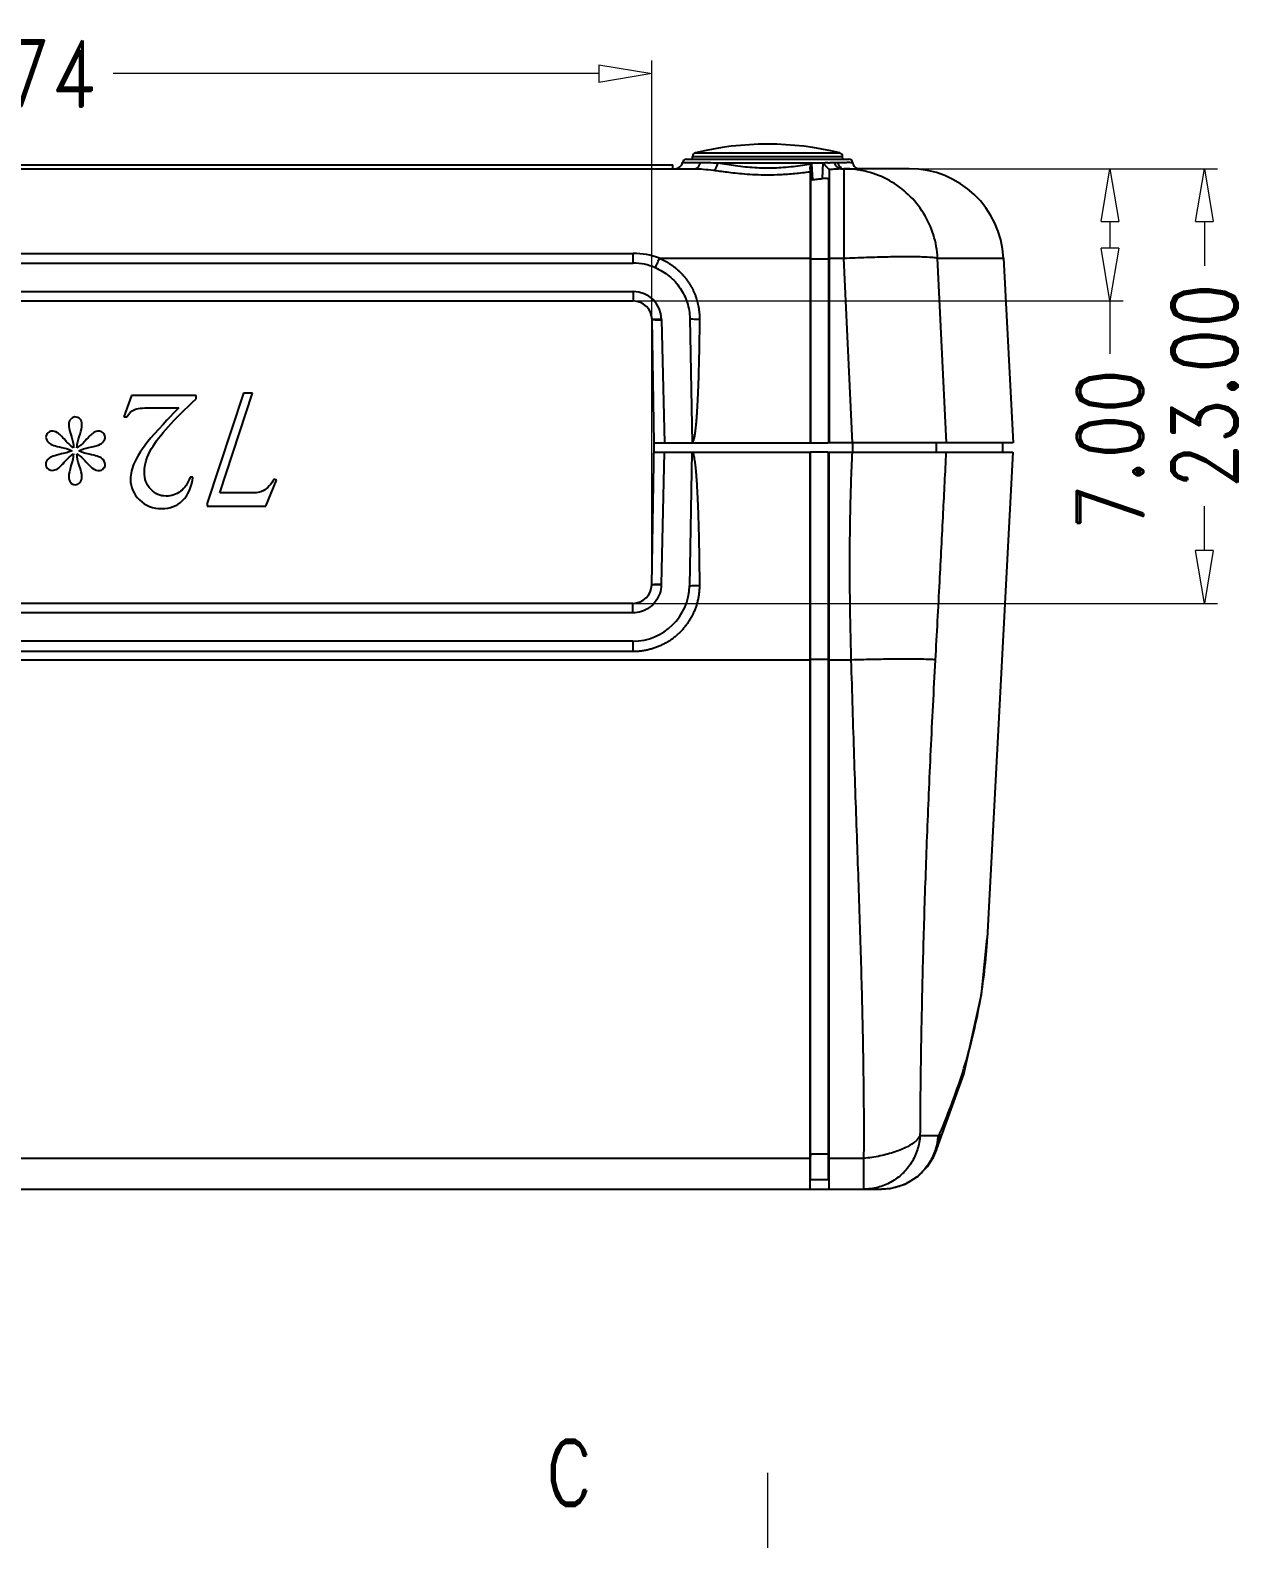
# Model space of a CAD drawing. Header units: millimetres. Extents: x 3559 to 4719, y 1270 to 1649.
# Drawn here: x 3622.7 to 3687.2, y 1567.8 to 1647.7 of the extents above; entities that cross this region are included whole.
import ezdxf
from ezdxf.enums import TextEntityAlignment as Align

# ---------------------------------------------------------------- set-up
doc = ezdxf.new("R2010")
doc.units = ezdxf.units.MM
doc.linetypes.add('DIVIDE', pattern=[31.75, 12.7, -6.35, 0, -6.35, 0, -6.35])
doc.layers.get('0').update_dxf_attribs({"linetype": 'CONTINUOUS'})
doc.layers.get('Defpoints').update_dxf_attribs({"linetype": 'CONTINUOUS'})
for name, color, linetype in [('02___PRT_ALL_AXES', 7, 'CONTINUOUS'), ('03___PRT_ALL_CURVES', 7, 'CONTINUOUS'), ('06___PRT_ALL_SURFS', 7, 'CONTINUOUS')]:
    doc.layers.add(name, color=color, linetype=linetype)
doc.layers.add('dim', color=3, linetype='CONTINUOUS', lineweight=9)
doc.layers.add('hatch', color=56, linetype='CONTINUOUS', lineweight=9)
doc.styles.add('longtou', font='romand.shx', dxfattribs={"width": 0.8, "bigfont": 'fangsong.shx'})
doc.dimstyles.new('YanXiu', dxfattribs={"dimtxt": 2.5, "dimasz": 2.2, "dimexe": 1, "dimexo": 0, "dimgap": 0.66, "dimtad": 0, "dimzin": 0, "dimdsep": 46, "dimtxsty": 'longtou', "dimblk": 'CLOSEDBLANK', "dimcen": 0, "dimclrd": 3, "dimclre": 3, "dimclrt": 7, "dimadec": 0, "dimazin": 0, "dimtfac": 1, "dimtdec": 4, "dimtofl": 0, "dimtmove": 0, "dimatfit": 3, "dimldrblk": 'CLOSEDBLANK', "dimfxl": 0, "dimtolj": 1, "dimtzin": 0, "dimlwd": 0, "dimlwe": 0, "dimarcsym": 0})

# ---------------------------------------------------------------- blocks, each defined once
blk = doc.blocks.new('_ClosedBlank')
at = {"color": 0, "linetype": 'ByBlock', "lineweight": -2}
for p, q in [((-1, 0.167), (0, 0)), ((-1, 0.167), (-1, -0.167)), ((0, 0), (-1, -0.167))]:
    blk.add_line(p, q, dxfattribs=at)
blk = doc.blocks.new('*D20')
at = {"layer": 'Defpoints', "color": 0}
for p in [(3669.26, 1640.348), (3654.65, 1633.348), (3679.884, 1633.348)]:
    blk.add_point(p, dxfattribs=at)
at = {"layer": 'dim', "color": 3, "lineweight": 5}
for p, q in [((3669.26, 1640.348), (3680.584, 1640.348)), ((3679.884, 1637.548), (3679.884, 1636.148)), ((3654.65, 1633.348), (3680.584, 1633.348)), ((3679.884, 1633.348), (3679.884, 1630.548))]:
    blk.add_line(p, q, dxfattribs=at)
at = {"layer": 'dim', "color": 3, "lineweight": 5, "xscale": 2.8, "yscale": 2.8, "zscale": 2.8}
for p, rotation in [((3679.884, 1640.348), 90), ((3679.884, 1633.348), 270)]:
    blk.add_blockref('_ClosedBlank', p, dxfattribs=dict(at, rotation=rotation))
at = {"layer": 'dim', "color": 7, "insert": (3679.884, 1625.515), "char_height": 3.5, "attachment_point": 5, "rotation": 90, "style": 'longtou'}
blk.add_mtext('7.00', dxfattribs=at)
blk = doc.blocks.new('*D21')
at = {"layer": 'Defpoints', "color": 0}
for p in [(3669.26, 1640.348), (3654.633, 1617.348), (3684.884, 1617.348)]:
    blk.add_point(p, dxfattribs=at)
at = {"layer": 'dim', "color": 3, "lineweight": 5}
for p, q in [((3669.26, 1640.348), (3685.584, 1640.348)), ((3684.884, 1637.548), (3684.884, 1635.215)), ((3684.884, 1620.148), (3684.884, 1622.482)), ((3654.633, 1617.348), (3685.584, 1617.348))]:
    blk.add_line(p, q, dxfattribs=at)
at = {"layer": 'dim', "color": 3, "lineweight": 5, "xscale": 2.8, "yscale": 2.8, "zscale": 2.8}
for p, rotation in [((3684.884, 1640.348), 90), ((3684.884, 1617.348), 270)]:
    blk.add_blockref('_ClosedBlank', p, dxfattribs=dict(at, rotation=rotation))
at = {"layer": 'dim', "color": 7, "insert": (3684.884, 1628.848), "char_height": 3.5, "attachment_point": 5, "rotation": 90, "style": 'longtou'}
blk.add_mtext('23.00', dxfattribs=at)
blk = doc.blocks.new('*D22')
at = {"layer": 'Defpoints', "color": 0}
for p in [(3585.896, 1645.381), (3585.896, 1618.336), (3655.633, 1618.336)]:
    blk.add_point(p, dxfattribs=at)
at = {"layer": 'dim', "color": 3, "lineweight": 5}
for p, q in [((3585.896, 1618.336), (3585.896, 1646.081)), ((3588.696, 1645.381), (3614.398, 1645.381)), ((3652.833, 1645.381), (3627.131, 1645.381)), ((3655.633, 1618.336), (3655.633, 1646.081))]:
    blk.add_line(p, q, dxfattribs=at)
at = {"layer": 'dim', "color": 3, "lineweight": 5, "xscale": 2.8, "yscale": 2.8, "zscale": 2.8, "rotation": 180}
blk.add_blockref('_ClosedBlank', (3585.896, 1645.381), dxfattribs=at)
at = {"layer": 'dim', "color": 3, "lineweight": 5, "xscale": 2.8, "yscale": 2.8, "zscale": 2.8}
blk.add_blockref('_ClosedBlank', (3655.633, 1645.381), dxfattribs=at)
at = {"layer": 'dim', "color": 7, "insert": (3620.764, 1645.381), "char_height": 3.5, "attachment_point": 5, "style": 'longtou'}
blk.add_mtext('69.74', dxfattribs=at)

msp = doc.modelspace()

# ---------------------------------------------------------------- linework, layer by layer
at = {"color": 7, "linetype": 'Continuous'}
for p, q in [((3584.777, 1640.548), (3656.752, 1640.548)), ((3656.756, 1640.346), (3656.752, 1640.548)), ((3657.264, 1640.682), (3658.205, 1640.682)), ((3657.461, 1640.848), (3666.068, 1640.848)), ((3657.791, 1640.848), (3657.793, 1640.995)), ((3657.793, 1640.995), (3665.736, 1640.995)), ((3657.945, 1641.186), (3665.583, 1641.186)), ((3659.127, 1640.652), (3664.701, 1640.652)), ((3664.092, 1640.606), (3664.134, 1639.767)), ((3664.661, 1639.824), (3664.701, 1640.652)), ((3665.324, 1640.682), (3665.491, 1640.682)), ((3665.738, 1640.848), (3665.736, 1640.995)), ((3583.636, 1640.348), (3657.893, 1640.348)), ((3664.01, 1640.324), (3664.041, 1639.731)), ((3664.014, 1640.187), (3664.014, 1625.848)), ((3664.041, 1639.731), (3664.041, 1625.848)), ((3664.988, 1639.805), (3664.988, 1625.848)), ((3665.014, 1640.309), (3665.014, 1640.314)), ((3665.014, 1640.309), (3665.014, 1625.848)), ((3665.636, 1640.348), (3665.818, 1640.348)), ((3665.793, 1640.348), (3665.793, 1635.61)), ((3666.522, 1640.344), (3666.448, 1640.381)), ((3669.26, 1640.348), (3666.513, 1640.348)), ((3586.878, 1635.868), (3654.65, 1635.868)), ((3654.65, 1635.348), (3654.65, 1635.868)), ((3586.878, 1635.348), (3654.65, 1635.348)), ((3656.044, 1635.61), (3664.014, 1635.61)), ((3664.014, 1635.61), (3664.041, 1635.584)), ((3664.988, 1635.584), (3665.014, 1635.61)), ((3665.014, 1635.61), (3665.793, 1635.61)), ((3666.256, 1625.848), (3665.793, 1635.61)), ((3671.225, 1625.848), (3670.762, 1635.61)), ((3670.762, 1635.61), (3674.253, 1635.61)), ((3674.253, 1635.61), (3674.764, 1625.848)), ((3586.878, 1633.85), (3654.65, 1633.85)), ((3586.878, 1633.348), (3654.65, 1633.348)), ((3654.65, 1633.85), (3654.65, 1633.348)), ((3656.15, 1632.376), (3655.65, 1632.361)), ((3655.764, 1625.848), (3655.65, 1632.366)), ((3656.15, 1632.376), (3656.151, 1632.349)), ((3656.151, 1632.349), (3656.304, 1625.848)), ((3657.65, 1632.416), (3657.764, 1625.848)), ((3655.633, 1618.331), (3655.764, 1625.848)), ((3655.755, 1625.348), (3664.014, 1625.348)), ((3655.764, 1625.848), (3664.014, 1625.848)), ((3656.295, 1625.348), (3656.133, 1618.351)), ((3657.756, 1625.348), (3657.632, 1618.28)), ((3664.014, 1586.348), (3664.014, 1625.348)), ((3664.041, 1625.848), (3664.988, 1625.848)), ((3664.041, 1614.375), (3664.041, 1625.348)), ((3664.988, 1625.348), (3664.041, 1625.348)), ((3664.988, 1614.375), (3664.988, 1625.348)), ((3674.764, 1625.848), (3665.014, 1625.848)), ((3665.014, 1586.348), (3665.014, 1625.348)), ((3665.014, 1625.348), (3674.738, 1625.348)), ((3666.255, 1625.848), (3666.255, 1625.348)), ((3670.678, 1625.848), (3670.687, 1625.348)), ((3674.738, 1625.348), (3673.39, 1599.622)), ((3674.22, 1625.348), (3674.214, 1625.848)), ((3656.133, 1618.32), (3655.633, 1618.336)), ((3656.133, 1618.351), (3656.133, 1618.32)), ((3654.633, 1617.348), (3586.896, 1617.348)), ((3654.633, 1616.847), (3586.896, 1616.847)), ((3654.633, 1616.847), (3654.633, 1617.348)), ((3654.633, 1615.348), (3586.896, 1615.348)), ((3654.633, 1615.348), (3654.633, 1614.795)), ((3664.014, 1614.348), (3577.514, 1614.348)), ((3654.633, 1614.795), (3586.896, 1614.795)), ((3664.041, 1614.375), (3664.014, 1614.348)), ((3665.014, 1614.348), (3664.988, 1614.375)), ((3666.177, 1614.348), (3665.014, 1614.348)), ((3669.829, 1589.191), (3670.779, 1589.191)), ((3664.014, 1587.981), (3577.514, 1587.981)), ((3664.041, 1588.209), (3664.014, 1587.981)), ((3665.014, 1587.981), (3664.988, 1588.209)), ((3666.846, 1587.981), (3665.014, 1587.981)), ((3666.846, 1587.981), (3666.846, 1586.348)), ((3670.652, 1588.287), (3670.652, 1588.286)), ((3573.728, 1586.348), (3667.8, 1586.348))]:
    msp.add_line(p, q, dxfattribs=at)
for points in [[(3666.355, 1640.464), (3666.286, 1640.586), (3666.267, 1640.671)], [(3666.567, 1640.331), (3666.568, 1640.331), (3666.558, 1640.333), (3666.52, 1640.345), (3666.443, 1640.384), (3666.355, 1640.464)], [(3666.448, 1640.381), (3666.358, 1640.46), (3666.357, 1640.462)], [(3670.652, 1588.286), (3672.154, 1592.434), (3673.089, 1596.656), (3673.39, 1599.63)], [(3667.8, 1586.348), (3668.249, 1586.383), (3669.044, 1586.618), (3669.729, 1587.043), (3670.225, 1587.556), (3670.536, 1588.043), (3670.652, 1588.287)]]:
    msp.add_lwpolyline(points, dxfattribs=at)
for centre, radius, start, end in [((3661.764, 1625.657), 15.991, 76.18294, 103.81706), ((3656.869, 1640.748), 0.4, 270, 350.40593), ((3657.461, 1640.648), 0.2, 90, 170.40593), ((3657.993, 1640.991), 0.2, 103.81706, 179), ((3665.536, 1640.991), 0.2, 1, 76.18294), ((3666.068, 1640.648), 0.2, 6.58714, 90), ((3665.639, 1636.431), 3.918, 90.03648, 91.89131), ((3665.793, 1635.448), 4.901, 89.71606, 89.99997), ((3665.791, 1635.384), 4.964, 80.41941, 89.70004), ((3669.26, 1635.348), 5, 3, 90), ((3654.652, 1631.975), 3.892, 69.04507, 90.02504), ((3654.65, 1632.348), 3, 67.03045, 90), ((3654.65, 1632.35), 1.5, 1.00349, 89.99756), ((3654.65, 1632.348), 1, 1, 90), ((3654.633, 1618.348), 1, 270, 359), ((3654.633, 1618.348), 3, 270.00078, 358.6967), ((3668.011, 1589.428), 2.877, 336.64008, 357.85193)]:
    msp.add_arc(centre, radius, start, end, dxfattribs=at)
for points, start_tangent, end_tangent in [([(3657.893, 1640.348), (3658.035, 1640.391), (3658.147, 1640.511), (3658.205, 1640.682)], (1, 0), (0.132552, 0.991176)), ([(3658.205, 1640.682), (3658.635, 1640.673), (3659.127, 1640.652)], (1, -0.000179), (0.998823, -0.048511)), ([(3658.893, 1640.266), (3659, 1640.334), (3659.084, 1640.473), (3659.127, 1640.652)], (0.971085, 0.238735), (0.097553, 0.99523)), ([(3659.127, 1640.652), (3660.07, 1640.514), (3661.082, 1640.413), (3662.099, 1640.397), (3663.115, 1640.472), (3664.092, 1640.606)], (0.989558, -0.144134), (0.988807, 0.149199)), ([(3664.01, 1640.324), (3664.018, 1640.405), (3664.046, 1640.5), (3664.092, 1640.606)], (-0.041321, 0.999146), (0.443086, 0.896479)), ([(3664.688, 1640.655), (3664.819, 1640.67), (3664.928, 1640.674), (3665.018, 1640.659)], (0.998755, -0.049891), (0.996899, -0.078697)), ([(3664.702, 1640.66), (3664.728, 1640.636), (3664.755, 1640.598), (3664.771, 1640.576), (3664.788, 1640.553), (3664.808, 1640.528), (3664.83, 1640.501), (3664.855, 1640.473), (3664.882, 1640.443), (3664.913, 1640.412), (3664.947, 1640.38), (3664.98, 1640.351), (3665.014, 1640.314)], (0.948885, -0.315621), (-0.015292, -0.999883)), ([(3665.018, 1640.659), (3665.138, 1640.68), (3665.236, 1640.681), (3665.324, 1640.682)], (0.999644, 0.026665), (1, -0.000001)), ([(3665.493, 1640.391), (3665.381, 1640.511), (3665.324, 1640.682)], (-0.846113, 0.533003), (-0.132514, 0.991181)), ([(3665.491, 1640.682), (3665.917, 1640.677)], (1, -0.000018), (0.993967, 0.109683)), ([(3665.551, 1640.511), (3665.491, 1640.682)], (-0.520281, 0.853995), (-0.138615, 0.990346)), ([(3665.917, 1640.677), (3666.179, 1640.672), (3666.267, 1640.671)], (0.993967, 0.109683), (-0.084469, 0.996426)), ([(3657.893, 1640.348), (3658.358, 1640.325), (3658.893, 1640.266)], (1, -0.000874), (0.992372, -0.123276)), ([(3658.893, 1640.266), (3659.225, 1640.223), (3659.605, 1640.175), (3660.041, 1640.124), (3660.537, 1640.077), (3661.102, 1640.04), (3661.736, 1640.024), (3662.439, 1640.041), (3663.205, 1640.096), (3664.014, 1640.187)], (0.992417, -0.122914), (0.992234, 0.124388)), ([(3664.01, 1640.324), (3664.013, 1640.24), (3664.014, 1640.187)], (0.041321, -0.999146), (0.000008, -1)), ([(3664.134, 1639.767), (3664.066, 1639.753), (3664.041, 1639.731)], (-0.99296, -0.11845), (0.000001, -1)), ([(3664.134, 1639.767), (3664.406, 1639.798), (3664.661, 1639.824)], (0.99296, 0.11845), (0.996123, 0.087973)), ([(3664.988, 1639.805), (3664.957, 1639.819), (3664.874, 1639.827), (3664.764, 1639.828), (3664.661, 1639.824)], (0, 1), (-0.996123, -0.087973)), ([(3665.014, 1640.309), (3665.201, 1640.327), (3665.365, 1640.339), (3665.509, 1640.346)], (0.994563, 0.104134), (0.999476, 0.032365)), ([(3665.636, 1640.348), (3665.493, 1640.391)], (-1, 0), (-0.846113, 0.533003)), ([(3665.668, 1640.391), (3665.551, 1640.511)], (-0.856209, 0.51663), (-0.520281, 0.853995)), ([(3665.818, 1640.348), (3666.253, 1640.336)], (1, -0.000108), (0.999322, 0.036812)), ([(3666.253, 1640.336), (3666.526, 1640.32), (3666.621, 1640.32)], (0.999322, 0.036812), (0.542676, 0.839942)), ([(3666.621, 1640.32), (3666.584, 1640.329), (3666.567, 1640.329)], (0.513033, 0.858369), (-0.999903, 0.013901)), ([(3670.762, 1635.61), (3670.54, 1636.846), (3670.016, 1637.993), (3669.221, 1638.972), (3668.208, 1639.72), (3667.04, 1640.189), (3666.617, 1640.279)], (-0.052084, 0.998643), (-0.986073, 0.166312)), ([(3655.821, 1635.111), (3655.871, 1635.215), (3655.95, 1635.392), (3656.044, 1635.61)], (0.456369, 0.88979), (0.393707, 0.919236)), ([(3655.821, 1635.111), (3656.555, 1634.666), (3657.133, 1634.033), (3657.508, 1633.262), (3657.65, 1632.416)], (0.920712, -0.390242), (0.017461, -0.999848)), ([(3656.044, 1635.61), (3656.187, 1635.545), (3656.326, 1635.474), (3656.462, 1635.397), (3656.595, 1635.313), (3656.723, 1635.224), (3656.848, 1635.129), (3656.968, 1635.029), (3657.084, 1634.924), (3657.194, 1634.813), (3657.3, 1634.698), (3657.4, 1634.578), (3657.495, 1634.454), (3657.585, 1634.325), (3657.668, 1634.193), (3657.745, 1634.058), (3657.816, 1633.918), (3657.881, 1633.776), (3657.939, 1633.631), (3657.991, 1633.484), (3658.036, 1633.335), (3658.074, 1633.183), (3658.106, 1633.03), (3658.13, 1632.876), (3658.147, 1632.722), (3658.158, 1632.566), (3658.161, 1632.408)], (0.918871, -0.394558), (-0.005456, -0.999985)), ([(3665.793, 1635.61), (3667.004, 1635.66), (3668.144, 1635.691), (3669.142, 1635.701), (3669.941, 1635.691), (3670.492, 1635.66), (3670.762, 1635.61)], (0.99888, 0.047312), (0.904713, -0.426022)), ([(3655.65, 1632.361), (3655.901, 1632.356), (3656.151, 1632.349)], (0.999997, 0.002278), (0.998745, -0.050093)), ([(3657.65, 1632.401), (3657.784, 1632.395), (3657.961, 1632.393), (3658.161, 1632.395)], (0.997712, -0.067601), (0.999849, 0.017405)), ([(3658.161, 1632.408), (3658.154, 1631.776), (3658.146, 1631.208), (3658.137, 1630.687), (3658.127, 1630.208), (3658.115, 1629.767), (3658.104, 1629.362), (3658.091, 1628.99), (3658.078, 1628.647), (3658.065, 1628.333), (3658.051, 1628.044), (3658.037, 1627.778), (3658.023, 1627.534), (3658.008, 1627.311), (3657.993, 1627.106), (3657.978, 1626.919), (3657.962, 1626.747), (3657.946, 1626.591), (3657.929, 1626.449), (3657.912, 1626.319), (3657.893, 1626.202), (3657.874, 1626.098), (3657.845, 1625.98), (3657.764, 1625.848)], (-0.009368, -0.999956), (-0.521703, -0.853127)), ([(3657.756, 1625.348), (3657.819, 1625.276), (3657.847, 1625.173), (3657.873, 1625.059), (3657.895, 1624.93), (3657.915, 1624.789), (3657.934, 1624.635), (3657.951, 1624.47), (3657.968, 1624.292), (3657.983, 1624.102), (3657.998, 1623.899), (3658.013, 1623.679), (3658.027, 1623.44), (3658.041, 1623.18), (3658.055, 1622.898), (3658.068, 1622.589), (3658.081, 1622.253), (3658.093, 1621.886), (3658.105, 1621.486), (3658.116, 1621.055), (3658.126, 1620.593), (3658.136, 1620.092), (3658.144, 1619.548), (3658.151, 1618.954), (3658.157, 1618.289)], (0.67541, -0.737443), (0.006818, -0.999977)), ([(3666.232, 1625.348), (3666.125, 1622.131), (3666.102, 1618.482), (3666.177, 1614.348)], (-0.04792, -0.998851), (0.028823, -0.999585)), ([(3671.202, 1625.348), (3671.044, 1622.131), (3670.856, 1618.482), (3670.633, 1614.348)], (-0.047323, -0.99888), (-0.05494, -0.99849)), ([(3656.133, 1618.32), (3656.054, 1617.867), (3655.837, 1617.452), (3655.501, 1617.123), (3655.083, 1616.916), (3654.633, 1616.847)], (-0.017688, -0.999844), (-0.999998, -0.002154)), ([(3658.157, 1618.289), (3658.15, 1618.085), (3658.132, 1617.883), (3658.103, 1617.683), (3658.061, 1617.485), (3658.009, 1617.29), (3657.944, 1617.097), (3657.869, 1616.909), (3657.783, 1616.725), (3657.686, 1616.547), (3657.579, 1616.374), (3657.462, 1616.208), (3657.335, 1616.048), (3657.2, 1615.896), (3657.055, 1615.752), (3656.902, 1615.617), (3656.742, 1615.49), (3656.574, 1615.373), (3656.399, 1615.266), (3656.218, 1615.169), (3656.032, 1615.083), (3655.841, 1615.007), (3655.646, 1614.943), (3655.448, 1614.89), (3655.247, 1614.848), (3655.043, 1614.819), (3654.838, 1614.801), (3654.633, 1614.795)], (-0.001382, -0.999999), (-1, -0.000001)), ([(3656.133, 1618.351), (3655.883, 1618.343), (3655.633, 1618.336)], (-0.998127, -0.061178), (-1, 0.000505)), ([(3657.632, 1618.28), (3657.766, 1618.286), (3657.948, 1618.289), (3658.157, 1618.287)], (0.997072, 0.076469), (0.999849, -0.017405)), ([(3670.633, 1614.348), (3670.394, 1614.375), (3669.901, 1614.392), (3669.185, 1614.398), (3668.288, 1614.392), (3667.265, 1614.375), (3666.177, 1614.348)], (-0.958869, 0.283848), (-0.999587, -0.028746)), ([(3666.177, 1614.348), (3666.252, 1611.779), (3666.333, 1609.256), (3666.417, 1606.813), (3666.5, 1604.447), (3666.579, 1602.155), (3666.652, 1599.934), (3666.717, 1597.783), (3666.771, 1595.698), (3666.812, 1593.678), (3666.839, 1591.722), (3666.851, 1589.825), (3666.846, 1587.981)], (0.026849, -0.999639), (-0.005543, -0.999985)), ([(3670.633, 1614.348), (3670.506, 1611.947), (3670.389, 1609.574), (3670.285, 1607.262), (3670.193, 1605.01), (3670.112, 1602.818), (3670.042, 1600.686), (3669.983, 1598.615), (3669.934, 1596.606), (3669.894, 1594.659), (3669.864, 1592.776), (3669.842, 1590.954), (3669.829, 1589.191)], (-0.054931, -0.99849), (-0.005488, -0.999985)), ([(3670.886, 1589.32), (3671.575, 1591.032), (3672.155, 1592.746), (3672.627, 1594.461), (3672.99, 1596.177), (3673.244, 1597.894), (3673.39, 1599.622)], (0.398395, 0.917214), (0.052335, 0.99863)), ([(3669.829, 1589.191), (3669.695, 1588.446), (3669.379, 1587.758), (3668.902, 1587.172), (3668.294, 1586.724), (3667.593, 1586.444), (3666.846, 1586.348)], (-0.052118, -0.998641), (-1, 0)), ([(3669.829, 1589.191), (3669.613, 1588.898), (3669.162, 1588.598), (3668.512, 1588.323), (3667.718, 1588.108), (3666.846, 1587.981)], (-0.323344, -0.946281), (-0.996611, -0.082254)), ([(3670.779, 1589.191), (3670.645, 1588.446), (3670.328, 1587.759), (3669.851, 1587.172), (3669.242, 1586.725), (3668.541, 1586.444), (3667.8, 1586.348)], (-0.052187, -0.998637), (-0.999996, -0.002975)), ([(3670.779, 1589.191), (3670.805, 1589.199), (3670.831, 1589.224), (3670.858, 1589.264), (3670.886, 1589.32)], (1, 0.000003), (0.398396, 0.917214))]:
    msp.add_spline(points, degree=3, dxfattribs=dict(at, start_tangent=start_tangent, end_tangent=end_tangent))
at = {"layer": '02___PRT_ALL_AXES', "color": 7, "linetype": 'Continuous'}
for p, q in [((3657.791, 1640.848), (3657.793, 1640.995)), ((3665.738, 1640.848), (3665.736, 1640.995))]:
    msp.add_line(p, q, dxfattribs=at)
at = {"layer": '03___PRT_ALL_CURVES', "color": 4, "linetype": 'Continuous'}
for p, q in [((3628.096, 1628.348), (3627.685, 1627.219)), ((3631.517, 1628.348), (3628.096, 1628.348)), ((3631.517, 1628.167), (3631.517, 1628.348)), ((3634.03, 1628.47), (3632.095, 1622.647)), ((3632.78, 1623.188), (3634.51, 1628.47)), ((3634.51, 1628.47), (3634.03, 1628.47)), ((3627.685, 1627.219), (3627.848, 1627.219)), ((3629.094, 1627.695), (3630.61, 1627.695)), ((3631.35, 1624.018), (3631.196, 1624.018)), ((3635.208, 1622.483), (3635.764, 1623.871)), ((3635.764, 1623.871), (3635.64, 1623.919)), ((3634.377, 1623.188), (3632.78, 1623.188)), ((3632.095, 1622.647), (3632.095, 1622.483)), ((3632.095, 1622.483), (3635.208, 1622.483))]:
    msp.add_line(p, q, dxfattribs=at)
for points in [[(3629.162, 1625.541), (3629.561, 1626.216), (3630.344, 1627.09), (3631.517, 1628.167)], [(3624.881, 1627.098), (3624.813, 1627.02), (3624.778, 1626.921), (3624.778, 1626.8)], [(3625.099, 1627.215), (3625.022, 1627.215), (3624.95, 1627.176), (3624.881, 1627.098)], [(3625.386, 1627.09), (3625.301, 1627.176), (3625.206, 1627.215), (3625.099, 1627.215)], [(3625.476, 1626.8), (3625.476, 1626.934), (3625.446, 1627.029), (3625.386, 1627.09)], [(3627.848, 1627.219), (3627.951, 1627.401), (3628.079, 1627.522), (3628.237, 1627.592)], [(3628.237, 1627.592), (3628.392, 1627.661), (3628.679, 1627.695), (3629.094, 1627.695)], [(3630.61, 1627.695), (3630.434, 1627.535), (3629.993, 1627.068), (3629.294, 1626.295)], [(3623.664, 1626.373), (3623.601, 1626.311), (3623.567, 1626.233), (3623.567, 1626.147)], [(3623.567, 1626.147), (3623.567, 1626.034), (3623.622, 1625.93), (3623.729, 1625.835)], [(3623.888, 1626.467), (3623.802, 1626.467), (3623.729, 1626.436), (3623.664, 1626.373)], [(3624.175, 1626.376), (3624.072, 1626.436), (3623.973, 1626.467), (3623.888, 1626.467)], [(3624.596, 1625.971), (3624.419, 1626.181), (3624.277, 1626.315), (3624.175, 1626.376)], [(3624.778, 1626.8), (3624.778, 1626.679), (3624.83, 1626.449), (3624.934, 1626.108)], [(3625.253, 1625.9), (3625.271, 1625.974), (3625.313, 1626.108), (3625.38, 1626.302)], [(3625.38, 1626.302), (3625.446, 1626.497), (3625.476, 1626.661), (3625.476, 1626.8)], [(3626.118, 1626.398), (3626.016, 1626.337), (3625.857, 1626.185), (3625.647, 1625.948)], [(3626.35, 1626.467), (3626.272, 1626.467), (3626.195, 1626.445), (3626.118, 1626.398)], [(3626.599, 1626.368), (3626.529, 1626.436), (3626.448, 1626.467), (3626.35, 1626.467)], [(3626.701, 1626.147), (3626.701, 1626.229), (3626.666, 1626.302), (3626.599, 1626.368)], [(3626.615, 1625.922), (3626.675, 1625.999), (3626.701, 1626.077), (3626.701, 1626.147)], [(3629.294, 1626.295), (3628.816, 1625.766), (3628.473, 1625.273), (3628.258, 1624.81)], [(3623.729, 1625.835), (3623.836, 1625.74), (3624.063, 1625.662), (3624.406, 1625.598)], [(3624.95, 1625.42), (3624.804, 1625.359), (3624.624, 1625.303), (3624.401, 1625.253)], [(3624.406, 1625.598), (3624.62, 1625.558), (3624.804, 1625.498), (3624.95, 1625.42)], [(3625.031, 1625.571), (3624.86, 1625.697), (3624.714, 1625.831), (3624.596, 1625.971)], [(3624.934, 1626.108), (3624.992, 1625.917), (3625.027, 1625.736), (3625.031, 1625.571)], [(3625.647, 1625.948), (3625.523, 1625.809), (3625.378, 1625.684), (3625.206, 1625.571)], [(3625.206, 1625.571), (3625.224, 1625.718), (3625.236, 1625.826), (3625.253, 1625.9)], [(3625.305, 1625.42), (3625.476, 1625.493), (3625.647, 1625.55), (3625.822, 1625.587)], [(3625.857, 1625.237), (3625.643, 1625.281), (3625.459, 1625.342), (3625.305, 1625.42)], [(3625.822, 1625.587), (3626.097, 1625.645), (3626.272, 1625.688), (3626.35, 1625.722)], [(3626.35, 1625.722), (3626.469, 1625.775), (3626.555, 1625.844), (3626.615, 1625.922)], [(3628.777, 1624.299), (3628.777, 1624.693), (3628.906, 1625.108), (3629.162, 1625.541)], [(3623.698, 1625.001), (3623.605, 1624.918), (3623.558, 1624.823), (3623.558, 1624.715)], [(3623.558, 1624.715), (3623.558, 1624.628), (3623.592, 1624.55), (3623.658, 1624.486)], [(3624.401, 1625.253), (3624.025, 1625.169), (3623.794, 1625.087), (3623.698, 1625.001)], [(3624.178, 1624.47), (3624.273, 1624.524), (3624.414, 1624.667), (3624.608, 1624.891)], [(3624.608, 1624.891), (3624.735, 1625.039), (3624.877, 1625.16), (3625.031, 1625.26)], [(3624.894, 1624.62), (3624.817, 1624.386), (3624.778, 1624.209), (3624.778, 1624.079)], [(3625.031, 1625.26), (3625.014, 1625.065), (3624.971, 1624.853), (3624.894, 1624.62)], [(3625.328, 1624.668), (3625.258, 1624.866), (3625.219, 1625.061), (3625.206, 1625.26)], [(3625.206, 1625.26), (3625.369, 1625.16), (3625.532, 1625.017), (3625.687, 1624.837)], [(3625.476, 1624.083), (3625.476, 1624.187), (3625.429, 1624.382), (3625.328, 1624.668)], [(3625.687, 1624.837), (3625.844, 1624.654), (3625.977, 1624.529), (3626.08, 1624.469)], [(3626.508, 1625.035), (3626.427, 1625.095), (3626.208, 1625.165), (3625.857, 1625.237)], [(3626.701, 1624.689), (3626.701, 1624.827), (3626.636, 1624.94), (3626.508, 1625.035)], [(3626.606, 1624.477), (3626.671, 1624.542), (3626.701, 1624.611), (3626.701, 1624.689)], [(3628.258, 1624.81), (3628.118, 1624.507), (3628.045, 1624.204), (3628.045, 1623.91)], [(3623.658, 1624.486), (3623.725, 1624.421), (3623.802, 1624.386), (3623.892, 1624.386)], [(3623.892, 1624.386), (3623.99, 1624.386), (3624.085, 1624.416), (3624.178, 1624.47)], [(3624.778, 1624.079), (3624.778, 1623.932), (3624.813, 1623.819), (3624.878, 1623.742)], [(3625.37, 1623.74), (3625.442, 1623.819), (3625.476, 1623.936), (3625.476, 1624.083)], [(3626.08, 1624.469), (3626.187, 1624.408), (3626.285, 1624.377), (3626.38, 1624.377)], [(3626.38, 1624.377), (3626.465, 1624.377), (3626.542, 1624.412), (3626.606, 1624.477)], [(3628.045, 1623.91), (3628.045, 1623.49), (3628.203, 1623.127), (3628.52, 1622.82)], [(3629.118, 1623.384), (3628.893, 1623.625), (3628.777, 1623.927), (3628.777, 1624.299)], [(3631.196, 1624.018), (3631.085, 1623.694), (3630.918, 1623.447), (3630.691, 1623.278)], [(3630.801, 1622.791), (3631.098, 1623.075), (3631.282, 1623.486), (3631.35, 1624.018)], [(3635.64, 1623.919), (3635.495, 1623.642), (3635.302, 1623.439), (3635.063, 1623.304)], [(3624.878, 1623.742), (3624.945, 1623.663), (3625.022, 1623.625), (3625.108, 1623.625)], [(3625.108, 1623.625), (3625.211, 1623.625), (3625.301, 1623.663), (3625.37, 1623.74)], [(3629.925, 1623.023), (3629.612, 1623.023), (3629.342, 1623.144), (3629.118, 1623.384)], [(3630.691, 1623.278), (3630.464, 1623.11), (3630.211, 1623.023), (3629.925, 1623.023)], [(3635.063, 1623.304), (3634.925, 1623.227), (3634.698, 1623.188), (3634.377, 1623.188)], [(3628.52, 1622.82), (3628.833, 1622.517), (3629.227, 1622.361), (3629.698, 1622.361)], [(3629.698, 1622.361), (3630.139, 1622.361), (3630.503, 1622.504), (3630.801, 1622.791)]]:
    msp.add_open_spline(points, degree=3, dxfattribs=at)
at = {"layer": '06___PRT_ALL_SURFS', "color": 7, "linetype": 'Continuous'}
for p, q in [((3664.041, 1635.584), (3664.988, 1635.584)), ((3664.041, 1586.848), (3664.041, 1614.375)), ((3664.988, 1614.375), (3664.041, 1614.375)), ((3664.988, 1586.848), (3664.988, 1614.375)), ((3664.988, 1588.209), (3664.041, 1588.209)), ((3664.988, 1586.848), (3664.041, 1586.848))]:
    msp.add_line(p, q, dxfattribs=at)
at = {"layer": 'hatch', "color": 2, "linetype": 'DIVIDE', "ltscale": 0.35}
msp.add_line((3661.764, 1571.339), (3661.764, 1540.741), dxfattribs=at)
at = {"layer": 'hatch', "color": 2}
msp.add_lwpolyline([(3661.764, 1571.339, 0, 0, 0), (3658.264, 1571.339, 1.05, 0, 0), (3654.764, 1571.339, 0, 0, 0)], format="xyseb", dxfattribs=at)

# ---------------------------------------------------------------- texts
at = {"layer": 'hatch', "color": 6, "style": 'longtou', "width": 0.8}
msp.add_text('C', height=3.5, dxfattribs=at).set_placement((3651.264, 1571.339), align=Align.MIDDLE)

# ---------------------------------------------------------------- dimensions: what is measured, and where the dimension line sits
at = {"layer": 'dim'}
dim = msp.add_linear_dim(base=(3585.896, 1645.381), p1=(3655.633, 1618.336), p2=(3585.896, 1618.336), dimstyle='YanXiu', override={"dimtxt": 3.5, "dimasz": 2.8, "dimexe": 0.69965, "dimgap": 0.69965}, dxfattribs=at)
dim.commit()
dim.dimension.update_dxf_attribs({"geometry": '*D22', "text_midpoint": (3620.764, 1645.381), "dimtype": 160})
for base, p2, picture, middle in [((3684.884, 1617.348), (3654.633, 1617.348), '*D21', (3684.884, 1628.848)), ((3679.884, 1633.348), (3654.65, 1633.348), '*D20', (3679.884, 1625.515))]:
    dim = msp.add_linear_dim(base=base, p1=(3669.26, 1640.348), p2=p2, angle=90, dimstyle='YanXiu', override={"dimtxt": 3.5, "dimasz": 2.8, "dimexe": 0.69965, "dimgap": 0.69965}, dxfattribs=at)
    dim.commit()
    dim.dimension.update_dxf_attribs({"geometry": picture, "text_midpoint": middle, "dimtype": 160})

doc.saveas('drawing.dxf')
